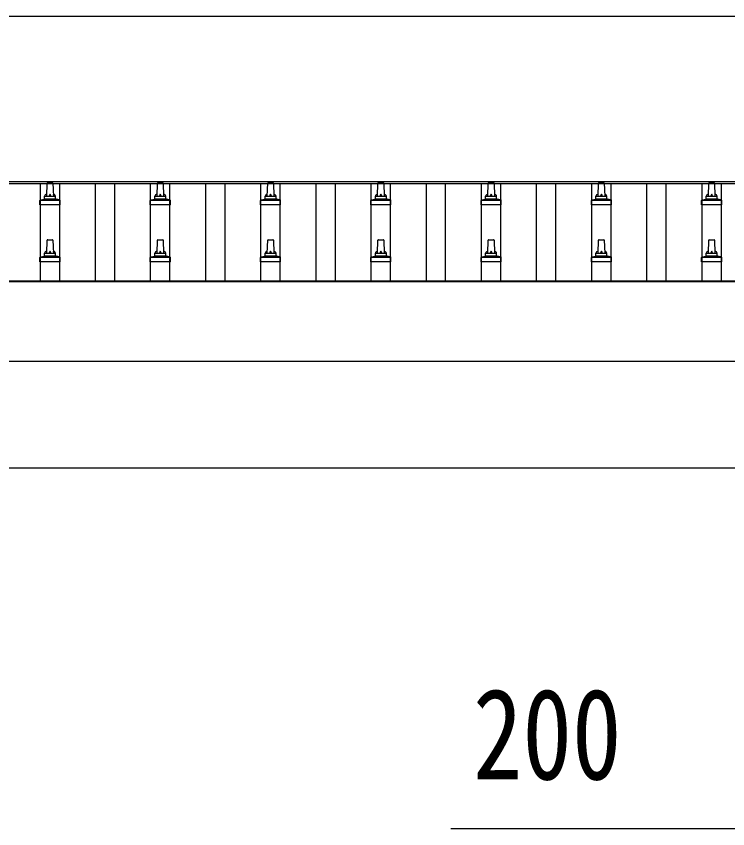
# Model space of a CAD drawing. Units: millimetres, scale not verified. Extents: x -21025 to 21025, y -14850 to 14850.
# Drawn here: x -10850 to -9559, y -2193 to -719 of the extents above; entities that cross this region are included whole.
import ezdxf
from ezdxf.enums import TextEntityAlignment as Align

# ---------------------------------------------------------------- set-up
doc = ezdxf.new("R2010")
doc.units = ezdxf.units.MM
doc.header["$LTSCALE"] = 60
for name, color, linetype in [('0-5_YKK_13', 4, 'Continuous'), ('0-6_YKK_A1', 4, 'Continuous'), ('0-7_YKK_D', 6, 'Continuous')]:
    doc.layers.add(name, color=color, linetype=linetype)
doc.styles.add('ＭＳ ゴシック', font='')
doc.styles.get('ＭＳ ゴシック').set_extended_font_data('MS Gothic')

msp = doc.modelspace()

# ---------------------------------------------------------------- linework, layer by layer
at = {"layer": '0-5_YKK_13'}
for p, q in [((-10794.4, -1045.36), (-10793.67, -1021.84)), ((-10792.68, -1020.86), (-10784.13, -1020.86)), ((-10783.13, -1021.84), (-10782.4, -1045.36)), ((-10594.4, -1045.36), (-10593.67, -1021.84)), ((-10592.68, -1020.86), (-10584.13, -1020.86)), ((-10583.13, -1021.84), (-10582.4, -1045.36)), ((-10394.4, -1045.36), (-10393.67, -1021.84)), ((-10392.68, -1020.86), (-10384.13, -1020.86)), ((-10383.13, -1021.84), (-10382.4, -1045.36)), ((-10194.4, -1045.36), (-10193.67, -1021.84)), ((-10192.68, -1020.86), (-10184.13, -1020.86)), ((-10183.13, -1021.84), (-10182.4, -1045.36)), ((-9994.4, -1045.36), (-9993.67, -1021.84)), ((-9992.68, -1020.86), (-9984.13, -1020.86)), ((-9983.13, -1021.84), (-9982.4, -1045.36)), ((-9794.4, -1045.36), (-9793.67, -1021.84)), ((-9792.68, -1020.86), (-9784.13, -1020.86)), ((-9783.13, -1021.84), (-9782.4, -1045.36)), ((-9594.4, -1045.36), (-9593.67, -1021.84)), ((-9592.68, -1020.86), (-9584.13, -1020.86)), ((-9583.13, -1021.84), (-9582.4, -1045.36)), ((-10798.4, -1049.58), (-10798.4, -1045.36)), ((-10797.4, -1045.36), (-10779.4, -1045.36)), ((-10778.4, -1049.58), (-10778.4, -1045.36)), ((-10598.4, -1049.58), (-10598.4, -1045.36)), ((-10597.4, -1045.36), (-10579.4, -1045.36)), ((-10578.4, -1049.58), (-10578.4, -1045.36)), ((-10398.4, -1049.58), (-10398.4, -1045.36)), ((-10397.4, -1045.36), (-10379.4, -1045.36)), ((-10378.4, -1049.58), (-10378.4, -1045.36)), ((-10198.4, -1049.58), (-10198.4, -1045.36)), ((-10197.4, -1045.36), (-10179.4, -1045.36)), ((-10178.4, -1049.58), (-10178.4, -1045.36)), ((-9998.4, -1049.58), (-9998.4, -1045.36)), ((-9997.4, -1045.36), (-9979.4, -1045.36)), ((-9978.4, -1049.58), (-9978.4, -1045.36)), ((-9798.4, -1049.58), (-9798.4, -1045.36)), ((-9797.4, -1045.36), (-9779.4, -1045.36)), ((-9778.4, -1049.58), (-9778.4, -1045.36)), ((-9598.4, -1049.58), (-9598.4, -1045.36)), ((-9597.4, -1045.36), (-9579.4, -1045.36)), ((-9578.4, -1049.58), (-9578.4, -1045.36)), ((-10806.65, -1060.86), (-10806.65, -1053.15)), ((-10770.15, -1060.86), (-10806.65, -1060.86)), ((-10806.27, -1052.36), (-10770.53, -1052.36)), ((-10805.89, -1052.18), (-10799.17, -1050.55)), ((-10798.78, -1050.36), (-10778.02, -1050.36)), ((-10770.92, -1052.18), (-10777.64, -1050.55)), ((-10770.15, -1060.86), (-10770.15, -1053.15)), ((-10606.65, -1060.86), (-10606.65, -1053.15)), ((-10570.15, -1060.86), (-10606.65, -1060.86)), ((-10606.27, -1052.36), (-10570.53, -1052.36)), ((-10605.89, -1052.18), (-10599.17, -1050.55)), ((-10598.78, -1050.36), (-10578.02, -1050.36)), ((-10570.92, -1052.18), (-10577.64, -1050.55)), ((-10570.15, -1060.86), (-10570.15, -1053.15)), ((-10406.65, -1060.86), (-10406.65, -1053.15)), ((-10370.15, -1060.86), (-10406.65, -1060.86)), ((-10406.27, -1052.36), (-10370.53, -1052.36)), ((-10405.89, -1052.18), (-10399.17, -1050.55)), ((-10398.78, -1050.36), (-10378.02, -1050.36)), ((-10370.92, -1052.18), (-10377.64, -1050.55)), ((-10370.15, -1060.86), (-10370.15, -1053.15)), ((-10206.65, -1060.86), (-10206.65, -1053.15)), ((-10170.15, -1060.86), (-10206.65, -1060.86)), ((-10206.27, -1052.36), (-10170.53, -1052.36)), ((-10205.89, -1052.18), (-10199.17, -1050.55)), ((-10198.78, -1050.36), (-10178.02, -1050.36)), ((-10170.92, -1052.18), (-10177.64, -1050.55)), ((-10170.15, -1060.86), (-10170.15, -1053.15)), ((-10006.65, -1060.86), (-10006.65, -1053.15)), ((-9970.15, -1060.86), (-10006.65, -1060.86)), ((-10006.27, -1052.36), (-9970.53, -1052.36)), ((-10005.89, -1052.18), (-9999.17, -1050.55)), ((-9998.78, -1050.36), (-9978.02, -1050.36)), ((-9970.92, -1052.18), (-9977.64, -1050.55)), ((-9970.15, -1060.86), (-9970.15, -1053.15)), ((-9806.65, -1060.86), (-9806.65, -1053.15)), ((-9770.15, -1060.86), (-9806.65, -1060.86)), ((-9806.27, -1052.36), (-9770.53, -1052.36)), ((-9805.89, -1052.18), (-9799.17, -1050.55)), ((-9798.78, -1050.36), (-9778.02, -1050.36)), ((-9770.92, -1052.18), (-9777.64, -1050.55)), ((-9770.15, -1060.86), (-9770.15, -1053.15)), ((-9606.65, -1060.86), (-9606.65, -1053.15)), ((-9570.15, -1060.86), (-9606.65, -1060.86)), ((-9606.27, -1052.36), (-9570.53, -1052.36)), ((-9605.89, -1052.18), (-9599.17, -1050.55)), ((-9598.78, -1050.36), (-9578.02, -1050.36)), ((-9570.92, -1052.18), (-9577.64, -1050.55)), ((-9570.15, -1060.86), (-9570.15, -1053.15)), ((-10794.4, -1148.7), (-10793.67, -1125.17)), ((-10792.68, -1124.2), (-10784.13, -1124.2)), ((-10783.13, -1125.17), (-10782.4, -1148.7)), ((-10594.4, -1148.7), (-10593.67, -1125.17)), ((-10592.68, -1124.2), (-10584.13, -1124.2)), ((-10583.13, -1125.17), (-10582.4, -1148.7)), ((-10394.4, -1148.7), (-10393.67, -1125.17)), ((-10392.68, -1124.2), (-10384.13, -1124.2)), ((-10383.13, -1125.17), (-10382.4, -1148.7)), ((-10194.4, -1148.7), (-10193.67, -1125.17)), ((-10192.68, -1124.2), (-10184.13, -1124.2)), ((-10183.13, -1125.17), (-10182.4, -1148.7)), ((-9994.4, -1148.7), (-9993.67, -1125.17)), ((-9992.68, -1124.2), (-9984.13, -1124.2)), ((-9983.13, -1125.17), (-9982.4, -1148.7)), ((-9794.4, -1148.7), (-9793.67, -1125.17)), ((-9792.68, -1124.2), (-9784.13, -1124.2)), ((-9783.13, -1125.17), (-9782.4, -1148.7)), ((-9594.4, -1148.7), (-9593.67, -1125.17)), ((-9592.68, -1124.2), (-9584.13, -1124.2)), ((-9583.13, -1125.17), (-9582.4, -1148.7)), ((-10798.4, -1152.91), (-10798.4, -1148.7)), ((-10797.4, -1148.7), (-10779.4, -1148.7)), ((-10778.4, -1152.91), (-10778.4, -1148.7)), ((-10598.4, -1152.91), (-10598.4, -1148.7)), ((-10597.4, -1148.7), (-10579.4, -1148.7)), ((-10578.4, -1152.91), (-10578.4, -1148.7)), ((-10398.4, -1152.91), (-10398.4, -1148.7)), ((-10397.4, -1148.7), (-10379.4, -1148.7)), ((-10378.4, -1152.91), (-10378.4, -1148.7)), ((-10198.4, -1152.91), (-10198.4, -1148.7)), ((-10197.4, -1148.7), (-10179.4, -1148.7)), ((-10178.4, -1152.91), (-10178.4, -1148.7)), ((-9998.4, -1152.91), (-9998.4, -1148.7)), ((-9997.4, -1148.7), (-9979.4, -1148.7)), ((-9978.4, -1152.91), (-9978.4, -1148.7)), ((-9798.4, -1152.91), (-9798.4, -1148.7)), ((-9797.4, -1148.7), (-9779.4, -1148.7)), ((-9778.4, -1152.91), (-9778.4, -1148.7)), ((-9598.4, -1152.91), (-9598.4, -1148.7)), ((-9597.4, -1148.7), (-9579.4, -1148.7)), ((-9578.4, -1152.91), (-9578.4, -1148.7)), ((-10806.65, -1164.2), (-10806.65, -1156.48)), ((-10770.15, -1164.2), (-10806.65, -1164.2)), ((-10806.27, -1155.7), (-10770.53, -1155.7)), ((-10805.89, -1155.51), (-10799.17, -1153.88)), ((-10798.78, -1153.7), (-10778.02, -1153.7)), ((-10770.92, -1155.51), (-10777.64, -1153.88)), ((-10770.15, -1164.2), (-10770.15, -1156.48)), ((-10606.65, -1164.2), (-10606.65, -1156.48)), ((-10570.15, -1164.2), (-10606.65, -1164.2)), ((-10606.27, -1155.7), (-10570.53, -1155.7)), ((-10605.89, -1155.51), (-10599.17, -1153.88)), ((-10598.78, -1153.7), (-10578.02, -1153.7)), ((-10570.92, -1155.51), (-10577.64, -1153.88)), ((-10570.15, -1164.2), (-10570.15, -1156.48)), ((-10406.65, -1164.2), (-10406.65, -1156.48)), ((-10370.15, -1164.2), (-10406.65, -1164.2)), ((-10406.27, -1155.7), (-10370.53, -1155.7)), ((-10405.89, -1155.51), (-10399.17, -1153.88)), ((-10398.78, -1153.7), (-10378.02, -1153.7)), ((-10370.92, -1155.51), (-10377.64, -1153.88)), ((-10370.15, -1164.2), (-10370.15, -1156.48)), ((-10206.65, -1164.2), (-10206.65, -1156.48)), ((-10170.15, -1164.2), (-10206.65, -1164.2)), ((-10206.27, -1155.7), (-10170.53, -1155.7)), ((-10205.89, -1155.51), (-10199.17, -1153.88)), ((-10198.78, -1153.7), (-10178.02, -1153.7)), ((-10170.92, -1155.51), (-10177.64, -1153.88)), ((-10170.15, -1164.2), (-10170.15, -1156.48)), ((-10006.65, -1164.2), (-10006.65, -1156.48)), ((-9970.15, -1164.2), (-10006.65, -1164.2)), ((-10006.27, -1155.7), (-9970.53, -1155.7)), ((-10005.89, -1155.51), (-9999.17, -1153.88)), ((-9998.78, -1153.7), (-9978.02, -1153.7)), ((-9970.92, -1155.51), (-9977.64, -1153.88)), ((-9970.15, -1164.2), (-9970.15, -1156.48)), ((-9806.65, -1164.2), (-9806.65, -1156.48)), ((-9770.15, -1164.2), (-9806.65, -1164.2)), ((-9806.27, -1155.7), (-9770.53, -1155.7)), ((-9805.89, -1155.51), (-9799.17, -1153.88)), ((-9798.78, -1153.7), (-9778.02, -1153.7)), ((-9770.92, -1155.51), (-9777.64, -1153.88)), ((-9770.15, -1164.2), (-9770.15, -1156.48)), ((-9606.65, -1164.2), (-9606.65, -1156.48)), ((-9570.15, -1164.2), (-9606.65, -1164.2)), ((-9606.27, -1155.7), (-9570.53, -1155.7)), ((-9605.89, -1155.51), (-9599.17, -1153.88)), ((-9598.78, -1153.7), (-9578.02, -1153.7)), ((-9570.92, -1155.51), (-9577.64, -1153.88)), ((-9570.15, -1164.2), (-9570.15, -1156.48))]:
    msp.add_line(p, q, dxfattribs=at)
for centre, radius, start, end in [((-10792.68, -1021.86), 1, 90, 178.60509), ((-10784.13, -1021.86), 1, 1.39491, 90), ((-10592.68, -1021.86), 1, 90, 178.60509), ((-10584.13, -1021.86), 1, 1.39491, 90), ((-10392.68, -1021.86), 1, 90, 178.60509), ((-10384.13, -1021.86), 1, 1.39491, 90), ((-10192.68, -1021.86), 1, 90, 178.60509), ((-10184.13, -1021.86), 1, 1.39491, 90), ((-9992.68, -1021.86), 1, 90, 178.60509), ((-9984.13, -1021.86), 1, 1.39491, 90), ((-9792.68, -1021.86), 1, 90, 178.60509), ((-9784.13, -1021.86), 1, 1.39491, 90), ((-9592.68, -1021.86), 1, 90, 178.60509), ((-9584.13, -1021.86), 1, 1.39491, 90), ((-10794.32, -1046), 4.13, 90, 171.17633), ((-10797.4, -1046.36), 1, 90, 180), ((-10785.07, -1045.36), 4.83, 133.60282, 180), ((-10791.73, -1045.36), 4.83, 0, 46.39718), ((-10782.49, -1046), 4.13, 8.82367, 90), ((-10779.4, -1046.36), 1, 0, 90), ((-10594.32, -1046), 4.13, 90, 171.17633), ((-10597.4, -1046.36), 1, 90, 180), ((-10585.07, -1045.36), 4.83, 133.60282, 180), ((-10591.73, -1045.36), 4.83, 0, 46.39718), ((-10582.49, -1046), 4.13, 8.82367, 90), ((-10579.4, -1046.36), 1, 0, 90), ((-10394.32, -1046), 4.13, 90, 171.17633), ((-10397.4, -1046.36), 1, 90, 180), ((-10385.07, -1045.36), 4.83, 133.60282, 180), ((-10391.73, -1045.36), 4.83, 0, 46.39718), ((-10382.49, -1046), 4.13, 8.82367, 90), ((-10379.4, -1046.36), 1, 0, 90), ((-10194.32, -1046), 4.13, 90, 171.17633), ((-10197.4, -1046.36), 1, 90, 180), ((-10185.07, -1045.36), 4.83, 133.60282, 180), ((-10191.73, -1045.36), 4.83, 0, 46.39718), ((-10182.49, -1046), 4.13, 8.82367, 90), ((-10179.4, -1046.36), 1, 0, 90), ((-9994.32, -1046), 4.13, 90, 171.17633), ((-9997.4, -1046.36), 1, 90, 180), ((-9985.07, -1045.36), 4.83, 133.60282, 180), ((-9991.73, -1045.36), 4.83, 0, 46.39718), ((-9982.49, -1046), 4.13, 8.82367, 90), ((-9979.4, -1046.36), 1, 0, 90), ((-9794.32, -1046), 4.13, 90, 171.17633), ((-9797.4, -1046.36), 1, 90, 180), ((-9785.07, -1045.36), 4.83, 133.60282, 180), ((-9791.73, -1045.36), 4.83, 0, 46.39718), ((-9782.49, -1046), 4.13, 8.82367, 90), ((-9779.4, -1046.36), 1, 0, 90), ((-9594.32, -1046), 4.13, 90, 171.17633), ((-9597.4, -1046.36), 1, 90, 180), ((-9585.07, -1045.36), 4.83, 133.60282, 180), ((-9591.73, -1045.36), 4.83, 0, 46.39718), ((-9582.49, -1046), 4.13, 8.82367, 90), ((-9579.4, -1046.36), 1, 0, 90), ((-10805.65, -1053.15), 1, 103.62699, 180), ((-10799.4, -1049.58), 1, 283.62699, 0), ((-10777.4, -1049.58), 1, 180, 256.37301), ((-10771.15, -1053.15), 1, 0, 76.37301), ((-10605.65, -1053.15), 1, 103.62699, 180), ((-10599.4, -1049.58), 1, 283.62699, 0), ((-10577.4, -1049.58), 1, 180, 256.37301), ((-10571.15, -1053.15), 1, 0, 76.37301), ((-10405.65, -1053.15), 1, 103.62699, 180), ((-10399.4, -1049.58), 1, 283.62699, 0), ((-10377.4, -1049.58), 1, 180, 256.37301), ((-10371.15, -1053.15), 1, 0, 76.37301), ((-10205.65, -1053.15), 1, 103.62699, 180), ((-10199.4, -1049.58), 1, 283.62699, 0), ((-10177.4, -1049.58), 1, 180, 256.37301), ((-10171.15, -1053.15), 1, 0, 76.37301), ((-10005.65, -1053.15), 1, 103.62699, 180), ((-9999.4, -1049.58), 1, 283.62699, 0), ((-9977.4, -1049.58), 1, 180, 256.37301), ((-9971.15, -1053.15), 1, 0, 76.37301), ((-9805.65, -1053.15), 1, 103.62699, 180), ((-9799.4, -1049.58), 1, 283.62699, 0), ((-9777.4, -1049.58), 1, 180, 256.37301), ((-9771.15, -1053.15), 1, 0, 76.37301), ((-9605.65, -1053.15), 1, 103.62699, 180), ((-9599.4, -1049.58), 1, 283.62699, 0), ((-9577.4, -1049.58), 1, 180, 256.37301), ((-9571.15, -1053.15), 1, 0, 76.37301), ((-10792.68, -1125.2), 1, 90, 178.60509), ((-10784.13, -1125.2), 1, 1.39491, 90), ((-10592.68, -1125.2), 1, 90, 178.60509), ((-10584.13, -1125.2), 1, 1.39491, 90), ((-10392.68, -1125.2), 1, 90, 178.60509), ((-10384.13, -1125.2), 1, 1.39491, 90), ((-10192.68, -1125.2), 1, 90, 178.60509), ((-10184.13, -1125.2), 1, 1.39491, 90), ((-9992.68, -1125.2), 1, 90, 178.60509), ((-9984.13, -1125.2), 1, 1.39491, 90), ((-9792.68, -1125.2), 1, 90, 178.60509), ((-9784.13, -1125.2), 1, 1.39491, 90), ((-9592.68, -1125.2), 1, 90, 178.60509), ((-9584.13, -1125.2), 1, 1.39491, 90), ((-10794.32, -1149.33), 4.13, 90, 171.17633), ((-10797.4, -1149.7), 1, 90, 180), ((-10785.07, -1148.7), 4.83, 133.60282, 180), ((-10791.73, -1148.7), 4.83, 0, 46.39718), ((-10782.49, -1149.33), 4.13, 8.82367, 90), ((-10779.4, -1149.7), 1, 0, 90), ((-10594.32, -1149.33), 4.13, 90, 171.17633), ((-10597.4, -1149.7), 1, 90, 180), ((-10585.07, -1148.7), 4.83, 133.60282, 180), ((-10591.73, -1148.7), 4.83, 0, 46.39718), ((-10582.49, -1149.33), 4.13, 8.82367, 90), ((-10579.4, -1149.7), 1, 0, 90), ((-10394.32, -1149.33), 4.13, 90, 171.17633), ((-10397.4, -1149.7), 1, 90, 180), ((-10385.07, -1148.7), 4.83, 133.60282, 180), ((-10391.73, -1148.7), 4.83, 0, 46.39718), ((-10382.49, -1149.33), 4.13, 8.82367, 90), ((-10379.4, -1149.7), 1, 0, 90), ((-10194.32, -1149.33), 4.13, 90, 171.17633), ((-10197.4, -1149.7), 1, 90, 180), ((-10185.07, -1148.7), 4.83, 133.60282, 180), ((-10191.73, -1148.7), 4.83, 0, 46.39718), ((-10182.49, -1149.33), 4.13, 8.82367, 90), ((-10179.4, -1149.7), 1, 0, 90), ((-9994.32, -1149.33), 4.13, 90, 171.17633), ((-9997.4, -1149.7), 1, 90, 180), ((-9985.07, -1148.7), 4.83, 133.60282, 180), ((-9991.73, -1148.7), 4.83, 0, 46.39718), ((-9982.49, -1149.33), 4.13, 8.82367, 90), ((-9979.4, -1149.7), 1, 0, 90), ((-9794.32, -1149.33), 4.13, 90, 171.17633), ((-9797.4, -1149.7), 1, 90, 180), ((-9785.07, -1148.7), 4.83, 133.60282, 180), ((-9791.73, -1148.7), 4.83, 0, 46.39718), ((-9782.49, -1149.33), 4.13, 8.82367, 90), ((-9779.4, -1149.7), 1, 0, 90), ((-9594.32, -1149.33), 4.13, 90, 171.17633), ((-9597.4, -1149.7), 1, 90, 180), ((-9585.07, -1148.7), 4.83, 133.60282, 180), ((-9591.73, -1148.7), 4.83, 0, 46.39718), ((-9582.49, -1149.33), 4.13, 8.82367, 90), ((-9579.4, -1149.7), 1, 0, 90), ((-10805.65, -1156.48), 1, 103.62699, 180), ((-10799.4, -1152.91), 1, 283.62699, 0), ((-10777.4, -1152.91), 1, 180, 256.37301), ((-10771.15, -1156.48), 1, 0, 76.37301), ((-10605.65, -1156.48), 1, 103.62699, 180), ((-10599.4, -1152.91), 1, 283.62699, 0), ((-10577.4, -1152.91), 1, 180, 256.37301), ((-10571.15, -1156.48), 1, 0, 76.37301), ((-10405.65, -1156.48), 1, 103.62699, 180), ((-10399.4, -1152.91), 1, 283.62699, 0), ((-10377.4, -1152.91), 1, 180, 256.37301), ((-10371.15, -1156.48), 1, 0, 76.37301), ((-10205.65, -1156.48), 1, 103.62699, 180), ((-10199.4, -1152.91), 1, 283.62699, 0), ((-10177.4, -1152.91), 1, 180, 256.37301), ((-10171.15, -1156.48), 1, 0, 76.37301), ((-10005.65, -1156.48), 1, 103.62699, 180), ((-9999.4, -1152.91), 1, 283.62699, 0), ((-9977.4, -1152.91), 1, 180, 256.37301), ((-9971.15, -1156.48), 1, 0, 76.37301), ((-9805.65, -1156.48), 1, 103.62699, 180), ((-9799.4, -1152.91), 1, 283.62699, 0), ((-9777.4, -1152.91), 1, 180, 256.37301), ((-9771.15, -1156.48), 1, 0, 76.37301), ((-9605.65, -1156.48), 1, 103.62699, 180), ((-9599.4, -1152.91), 1, 283.62699, 0), ((-9577.4, -1152.91), 1, 180, 256.37301), ((-9571.15, -1156.48), 1, 0, 76.37301)]:
    msp.add_arc(centre, radius, start, end, dxfattribs=at)
at = {"layer": '0-6_YKK_A1'}
for p, q in [((-17211.4, -1018.84), (-9410.9, -1018.84)), ((-17211.4, -1022.43), (-9388.4, -1022.43)), ((-10805.9, -1198.45), (-10805.9, -1022.43)), ((-10770.9, -1198.45), (-10770.9, -1022.43)), ((-10705.9, -1198.45), (-10705.9, -1022.43)), ((-10670.9, -1198.45), (-10670.9, -1022.43)), ((-10605.9, -1198.45), (-10605.9, -1022.43)), ((-10570.9, -1198.45), (-10570.9, -1022.43)), ((-10505.9, -1198.45), (-10505.9, -1022.43)), ((-10470.9, -1198.45), (-10470.9, -1022.43)), ((-10405.9, -1198.45), (-10405.9, -1022.43)), ((-10370.9, -1198.45), (-10370.9, -1022.43)), ((-10305.9, -1198.45), (-10305.9, -1022.43)), ((-10270.9, -1198.45), (-10270.9, -1022.43)), ((-10205.9, -1198.45), (-10205.9, -1022.43)), ((-10170.9, -1198.45), (-10170.9, -1022.43)), ((-10105.9, -1198.45), (-10105.9, -1022.43)), ((-10070.9, -1198.45), (-10070.9, -1022.43)), ((-10005.9, -1198.45), (-10005.9, -1022.43)), ((-9970.9, -1198.45), (-9970.9, -1022.43)), ((-9905.9, -1198.45), (-9905.9, -1022.43)), ((-9870.9, -1198.45), (-9870.9, -1022.43)), ((-9805.9, -1198.45), (-9805.9, -1022.43)), ((-9770.9, -1198.45), (-9770.9, -1022.43)), ((-9705.9, -1198.45), (-9705.9, -1022.43)), ((-9670.9, -1198.45), (-9670.9, -1022.43)), ((-9605.9, -1198.45), (-9605.9, -1022.43)), ((-9570.9, -1198.45), (-9570.9, -1022.43)), ((-11178.4, -1198.69), (-7598.4, -1198.69)), ((-11178.4, -1200.25), (-7598.4, -1200.25)), ((-7598.4, -1345.12), (-11178.4, -1345.12)), ((-11173.4, -1537.96), (-9403.4, -1537.96))]:
    msp.add_line(p, q, dxfattribs=at)
at = {"layer": '0-7_YKK_D'}
msp.add_line((-16973.4, -718.84), (-1803.4, -718.84), dxfattribs=at)
msp.add_lwpolyline([(-9288.4, -2192.96), (-9488.4, -2192.96), (-10061.4, -2192.96)], dxfattribs=at)

# ---------------------------------------------------------------- texts
at = {"layer": '0-7_YKK_D', "style": 'ＭＳ ゴシック', "width": 0.8}
msp.add_text('200', height=165, dxfattribs=at).set_placement((-10021.4, -2152.96), align=Align.BOTTOM_LEFT)

doc.saveas('drawing.dxf')
